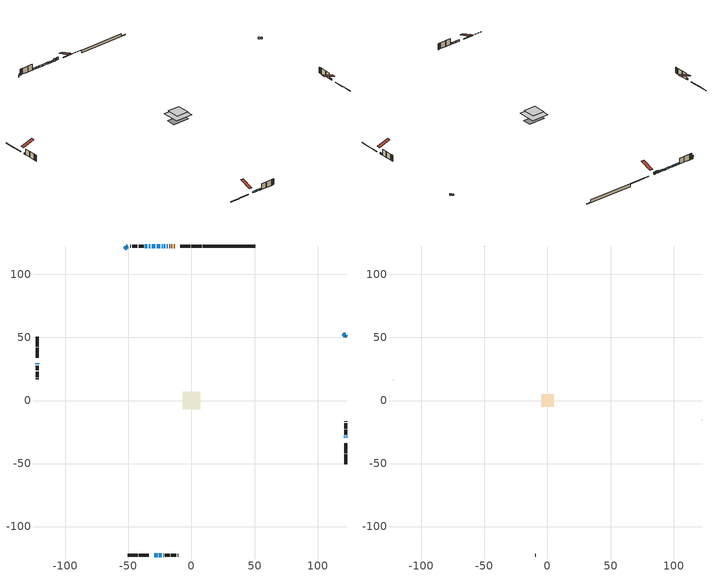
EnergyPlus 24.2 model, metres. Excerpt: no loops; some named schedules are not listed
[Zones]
conditioned space
 floor adiabatic (AdiabaticFloorConstruction): -7.09,-7.09 -7.09,7.09 7.09,7.09 7.09,-7.09 z4
 floor foundation (Slab1 construction): -6.9,-3.57 -6.9,3.57 6.9,3.57 6.9,-3.57 z-0.67
 wall outside (RimJoist1 construction): 7.97,122.58 -0.11,122.58 / -50.77,-122.58 -42.7,-122.58 / -122.58,50.77 -122.58,42.7 / 122.58,-50.77 122.58,-42.7 z1.56:1.86
 wall outside (RimJoist2 construction): -1.03,122.58 -8.89,122.58 / -41.77,-122.58 -33.92,-122.58 / -122.58,41.77 -122.58,33.92 / 122.58,-41.77 122.58,-33.92 z1.56:1.86
 wall outside (AdiabaticWallConstruction 1): -13.34,122.58 -14.21,122.58 / -15.13,122.58 -16,122.58 / -16.93,122.58 -17.76,122.58 z1.56:3.59
 wall outside (AdiabaticWallConstruction): -29.47,-122.58 -26.8,-122.58 / 122.58,-29.47 122.58,-29.1 / -25.88,-122.58 -23.48,-122.58 / -22.55,-122.58 -22.07,-122.58 / -18.68,122.58 -19.76,122.58 / -20.68,122.58 -21.86,122.58 / -50.77,122.58 -51.28,122.07 / 122.58,50.77 122.07,51.28 / -22.78,122.58 -23.77,122.58 / 122.58,-28.18 122.58,-27.92 / -24.7,122.58 -27.75,122.58 / -28.68,122.58 -31.73,122.58 / -32.66,122.58 -34,122.58 / 121.41,51.94 120.43,52.93 / -51.94,121.41 -52.93,120.43 / -34.92,122.58 -37.15,122.58 / -122.58,29.47 -122.58,28.62 z1.56:2.78
 wall outside (Wall1 construction): -38.08,122.58 -41.91,122.58 / -21.14,-122.58 -17.3,-122.58 / -122.58,27.7 -122.58,23.86 / 122.58,-26.99 122.58,-23.16 z1.56:6.44
 wall outside (Wall2 construction): -42.84,122.58 -47.2,122.58 / -16.38,-122.58 -12.02,-122.58 / -122.58,22.93 -122.58,18.57 / 122.58,-22.23 122.58,-17.87 z1.56:6.44
 wall outside (Wall3 construction): -48.13,122.58 -48.75,122.58 / -11.09,-122.58 -10.47,-122.58 / -122.58,17.64 -122.58,17.02 / 122.58,-16.94 122.58,-16.32 z1.56:6.44
 wall foundation (FoundationWall1 construction): 8.89,122.58,-0.67 8.89,122.58,1.56 46.59,122.58,1.56 46.59,122.58,-0.19 50.77,122.58,-0.19 50.77,122.58,-0.67
 window (WindowConstruction): -29.47,-122.58 -26.8,-122.58 z1.56:2.78
 window (WindowConstruction 6): 122.58,-29.47 122.58,-29.1 z1.56:2.78
 window (WindowConstruction 7): -25.87,-122.58 -23.48,-122.58 z1.56:2.78
 window (WindowConstruction 8): -22.55,-122.58 -22.07,-122.58 z1.56:2.78
 window (WindowConstruction 9): -18.69,122.58 -19.75,122.58 z1.56:2.78
 window (WindowConstruction 10): -20.68,122.58 -21.85,122.58 z1.56:2.78
 window (WindowConstruction 11): -50.77,122.58 -51.28,122.07 z1.56:2.78
 window (WindowConstruction 12): 122.58,50.77 122.07,51.28 z1.56:2.78
 window (WindowConstruction 13): -22.78,122.58 -23.77,122.58 z1.56:2.78
 window (WindowConstruction 14): 122.58,-28.18 122.58,-27.92 z1.56:2.78
 window (WindowConstruction 1): -24.7,122.58 -27.75,122.58 z1.56:2.78
 window (WindowConstruction 15): -28.68,122.58 -31.73,122.58 z1.56:2.78
 window (WindowConstruction 16): -32.66,122.58 -33.99,122.58 z1.56:2.78
 window (WindowConstruction 2): 121.41,51.94 120.43,52.93 z1.56:2.78
 window (WindowConstruction 3): -51.94,121.41 -52.93,120.43 z1.56:2.78
 window (WindowConstruction 4): -34.92,122.58 -37.15,122.58 z1.56:2.78
 window (WindowConstruction 5): -122.58,29.47 -122.58,28.63 z1.56:2.78
 door (Door): -13.34,122.58 -14.21,122.58 z1.56:3.59
 door (Door 1): -15.13,122.58 -16,122.58 z1.56:3.59
 door (Door 2): -16.93,122.58 -17.76,122.58 z1.56:3.59
 ceiling adiabatic (AdiabaticFloorConstruction): 7.09,-7.09 7.09,7.09 -7.09,7.09 -7.09,-7.09 z4
attic - vented
 floor to conditioned space (Floor1 construction Reversed): -5.05,-5.05 -5.05,5.05 5.05,5.05 5.05,-5.05 z6.44
 wall outside (Wall4 construction): -49.68,122.58 -49.85,122.58 / -9.54,-122.58 -9.37,-122.58 / -122.58,16.09 -122.58,15.93 / 122.58,-15.39 122.58,-15.23 z1.56:6.44
 roof outside (Roof1 construction): -12.41,122.58,6.44 -12.41,112.74,9.72 -9.82,112.74,9.72 -9.82,122.58,6.44; -30.4,-122.58,6.44 -30.4,-112.74,9.72 -32.99,-112.74,9.72 -32.99,-122.58,6.44; -122.58,30.4,6.44 -112.74,30.4,9.72 -112.74,32.99,9.72 -122.58,32.99,6.44; 122.58,-30.4,6.44 112.74,-30.4,9.72 112.74,-32.99,9.72 122.58,-32.99,6.44
[Building]
Building 1: Terrain=Suburbs
[Site:Location]
Erieau AUT_ON: Latitude {deg}=42.25; Longitude {deg}=-81.9; Time Zone {hr}=-5; Elevation {m}=178; Keep Site Location Information=Yes
[Site:GroundTemperature:Shallow]
5.2292, 3.30147, 3.1471, 4.0619, 7.73432, 11.3896, 14.5586, 16.5661, 16.7366, 15.1039, 12.0157, 8.47254
[Site:WaterMainsTemperature]
Calculation Method=Schedule; Temperature Schedule=mains temperature schedule
[Material] Roughness=Rough; Thermal Absorptance=0.9
Name | Thickness {m} | Conductivity {W/m-K} | Density {kg/m3} | Specific Heat {J/kg-K} | Solar Absorptance | Visible Absorptance
asphalt or fiberglass shingles | 0.00635 | 0.162714 | 1121.4 | 1465.45 | 0.4 | 0.4
ceiling loosefill ins | 0.0846667 | 0.0480833 | 16.02 | 1046.75 | 0.7 | 0.7
ceiling stud and cavity | 0.1397 | 0.0992955 | 65.682 | 1177.47 | 0.7 | 0.7
concrete 4.0 in. | 0.1016 | 1.803125 | 2242.8 | 837.4 | 0.7 | 0.7
concrete 8.0 in. | 0.2032 | 1.803125 | 2242.8 | 837.4 | 0.7 | 0.7
door material | 0.04445 | 0.053851 | 512.64 | 1214.23 | 0.7 | 0.7
exterior vertical ins | 0.0457286 | 0.029427 | 32.04 | 1214.23 | 0.7 | 0.7
floor covering | 0.0127 | 0.0433444 | 54.468 | 1339.84 | 0.6 | 0.6
floor rigid ins; wall rigid ins | 0.512978 | 0.029427 | 32.04 | 1214.23 | 0.7 | 0.7
floor stud and cavity | 0.1397 | 1.75129 | 37.0049 | 1207.88 | 0.7 | 0.7
furniture material conditioned space 1 | 0.1524 | 0.115458 | 640.8 | 1214.23 | 0.6 | 0.6
gypsum board | 0.0127 | 0.160291 | 801 | 837.4 | 0.6 | 0.6
gypsum board 1 | 0.0127 | 0.160291 | 801 | 837.4 | 0.7 | 0.7
osb sheathing 0.5 in. | 0.0127 | 0.115458 | 512.64 | 1214.23 | 0.7 | 0.7
osb sheathing 0.75 in. | 0.01905 | 0.115458 | 512.64 | 1214.23 | 0.7 | 0.7
osb sheathing 2.0 in. | 0.0508 | 0.115458 | 512.64 | 1214.23 | 0.7 | 0.7
rim joist rigid ins | 0.051816 | 0.029427 | 32.04 | 1214.23 | 0.7 | 0.7
rim joist stud and cavity | 0.0508 | 0.0451784 | 125.044 | 1163.47 | 0.6 | 0.6
rim joist stud and cavity 1 | 0.0508 | 0.0402607 | 125.044 | 1163.47 | 0.6 | 0.6
wall stud and cavity | 0.1397 | 0.081123 | 139.0536 | 1170.24 | 0.7 | 0.7
wall stud and cavity 1 | 0.1397 | 0.102903 | 139.0536 | 1170.24 | 0.7 | 0.7
wall stud and cavity 2 | 0.0889 | 6.9971 | 50.32683 | 1063.81 | 0.6 | 0.6
wall stud and cavity 3 | 0.0889 | 0.380278 | 52.3479 | 1209.89 | 0.7 | 0.7
wall stud and cavity 4 | 0.0889 | 0.391764 | 83.0341 | 1211.67 | 0.7 | 0.7
wood siding | 0.0254 | 0.102417 | 544.68 | 1172.36 | 0.4 | 0.4
wood siding 1 | 0.00254 | 0.102417 | 544.68 | 1172.36 | 0.4 | 0.4
wood siding 2; wood siding 3; wood siding 4 | 0.0254 | 0.102417 | 544.68 | 1172.36 | 0.7 | 0.7
[WindowMaterial:SimpleGlazingSystem]
Name | U-Factor {W/m2-K} | Solar Heat Gain Coefficient
WindowMaterial | 2.88953 | 0.69
WindowMaterial 1 | 4.21762 | 0.68
WindowMaterial 10 | 2.99003 | 0.53
WindowMaterial 11 | 2.94007 | 0.65
WindowMaterial 12 | 3.063281 | 0.38
WindowMaterial 13 | 4.22273 | 0.68
WindowMaterial 14 | 2.97073 | 0.58
WindowMaterial 2 | 2.99117 | 0.53
WindowMaterial 3 | 2.929848 | 0.66
WindowMaterial 4 | 3.00764 | 0.53
WindowMaterial 5 | 3.0559 | 0.43
WindowMaterial 6 | 2.97698 | 0.57
WindowMaterial 7 | 2.97584 | 0.61
WindowMaterial 8 | 2.99117 | 0.55
WindowMaterial 9 | 2.98833 | 0.56
[Construction]
AdiabaticFloorConstruction: floor stud and cavity, floor rigid ins, osb sheathing 0.75 in., floor covering
AdiabaticWallConstruction: wood siding 3, wall rigid ins, wall stud and cavity 3, gypsum board
AdiabaticWallConstruction 1: wood siding 4, wall rigid ins, wall stud and cavity 3, gypsum board
Door; Door 1; Door 2: door material
Floor1 construction Reversed: gypsum board, ceiling stud and cavity, ceiling loosefill ins
FoundationWall1 construction: concrete 8.0 in., gypsum board 1
furniture construction conditioned space 1: furniture material conditioned space 1
PartitionWallConstruction: gypsum board, wall stud and cavity 4, gypsum board
RimJoist1 construction: wood siding 2, osb sheathing 2.0 in., rim joist stud and cavity
RimJoist2 construction: wood siding 2, rim joist rigid ins, osb sheathing 2.0 in., rim joist stud and cavity 1
Roof1 construction: asphalt or fiberglass shingles
Slab1 construction: concrete 4.0 in.
Wall1 construction; Wall2 construction: wood siding, osb sheathing 0.5 in., wall stud and cavity, gypsum board
Wall3 construction: wood siding, osb sheathing 0.5 in., wall stud and cavity 1, gypsum board
Wall4 construction: wood siding 1, wall stud and cavity 2
WindowConstruction: WindowMaterial
WindowConstruction 1: WindowMaterial 1
WindowConstruction 10: WindowMaterial 9
WindowConstruction 11; WindowConstruction 12: WindowMaterial 10
WindowConstruction 13: WindowMaterial 11
WindowConstruction 14: WindowMaterial 12
WindowConstruction 15: WindowMaterial 13
WindowConstruction 16: WindowMaterial 14
WindowConstruction 2; WindowConstruction 3: WindowMaterial 2
WindowConstruction 4: WindowMaterial 3
WindowConstruction 5: WindowMaterial 4
WindowConstruction 6: WindowMaterial 5
WindowConstruction 7: WindowMaterial 6
WindowConstruction 8: WindowMaterial 7
WindowConstruction 9: WindowMaterial 8
[Zone] Multiplier=1; Part of Total Floor Area=Yes
Name | Volume {m3}
attic - vented | 54.3895
conditioned space | 748.4
[Space]
Name | Zone | Volume {m3}
attic - vented 1 | attic - vented | 54.3895
conditioned space 1 | conditioned space | 748.4
[ZoneInfiltration:EffectiveLeakageArea]
infil attic - vented 1: Zone or Space=attic - vented 1; Schedule=Always On Discrete; Effective Air Leakage Area {cm2}=4901.76; Stack Coefficient=0.000567273; Wind Coefficient=1.60922e-05
[ZoneMixing]
whole house fan mix: Zone or Space=attic - vented; Schedule=Always On Continuous; Design Flow Rate Calculation Method=Flow/Zone; Design Flow Rate {m3/s}=0; Source Zone or Space=conditioned space
[SurfaceProperty:ExposedFoundationPerimeter]
Slab1: Exposed Perimeter Calculation Method=TotalExposedPerimeter; Total Exposed Perimeter {m}=41.88
[InternalMass] Zone or ZoneList=conditioned space; Space or SpaceList=conditioned space 1
Name | Construction | Surface Area {m2}
furniture mass conditioned space 1 | furniture construction conditioned space 1 | 119.764
partition wall mass | PartitionWallConstruction | 299.41
[Lights]
interior lighting: Zone or ZoneList or Space or SpaceList=conditioned space 1; Schedule=interior lighting schedule; Design Level Calculation Method=LightingLevel; Lighting Level {W}=343.2; Return Air Fraction=0; Fraction Radiant=0.6; Fraction Visible=0.2; Fraction Replaceable=1
[People]
occupants: Zone or ZoneList or Space or SpaceList=conditioned space 1; Number of People Schedule=occupants schedule; Number of People Calculation Method=People; Number of People=3; Fraction Radiant=0.314171; Sensible Heat Fraction=0.56303; Activity Level Schedule=occupants activity schedule; Carbon Dioxide Generation Rate {m3/s-W}=0; Enable ASHRAE 55 Comfort Warnings=No; Mean Radiant Temperature Calculation Type=EnclosureAveraged
[ElectricEquipment] Zone or ZoneList or Space or SpaceList=conditioned space 1; Design Level Calculation Method=EquipmentLevel
Name | Schedule | Design Level {W} | Fraction Latent | Fraction Radiant | Fraction Lost
clothes dryer | clothes dryer schedule | 140.772 | 0.015 | 0.081 | 0.85
clothes washer | clothes washer schedule | 32.1985 | 0.03 | 0.162 | 0.7
cooking range | cooking range schedule | 215.147 | 0.08 | 0.432 | 0.2
dishwasher | dishwasher schedule | 66.8632 | 0.3 | 0.18 | 0.4
fridge | fridge schedule | 72.9452 | 0 | 0.6 | 0
mech vent house fan | mech vent house fan schedule | 0 | 0 | 0 | 1
mech vent house fan cfis | mech vent house fan cfis schedule | 0 | 0 | 0 | 0
misc plug loads | misc plug loads schedule | 494.7 | 0.045 | 0.513 | 0.1
whole house fan | Always On Discrete | 0 | 0 | 0 | 1
[OtherEquipment] Zone or ZoneList or Space or SpaceList=conditioned space 1; Design Level Calculation Method=EquipmentLevel
Name | Fuel Type | Schedule | Design Level {W} | Fraction Latent | Fraction Radiant | Fraction Lost
clothes dryer 1 | Electricity | clothes dryer schedule | 0 | 0.015 | 0.081 | 0.85
cooking range 1 | Electricity | cooking range schedule | 0 | 0.08 | 0.432 | 0.2
general water use latent | None | general water use schedule | 62.594 | 1 | 0 | 0
general water use sensible | None | general water use schedule | -61.6891 | 0 | 0.6 | 0
mech vent house fan latent load | None | Always On Discrete | 0 | 1 | 0 | 0
mech vent house fan sensible load | None | Always On Discrete | 0 | 0 | 0 | 0
water heater energy adjustment1 | NaturalGas | Always On Discrete | 0.01 | 0 | 0 | 1
[ZoneInfiltration:DesignFlowRate] Zone or ZoneList or Space or SpaceList=conditioned space 1; Schedule=Always On Discrete; Design Flow Rate Calculation Method=Flow/Zone; Design Flow Rate {m3/s}=0
infil flow; natural vent flow; whole house fan flow
[Foundation:Kiva]
Foundation Kiva 1: Initial Indoor Air Temperature {C}=18; Wall Height Above Grade {m}=1.56; Wall Depth Below Slab {m}=0.2032; Custom Block Material Name 1=exterior vertical ins; Custom Block Depth 1 {m}=2.23001; Custom Block X Position 1 {m}=0.2159; Custom Block Z Position 1 {m}=0
[Foundation:Kiva:Settings]
Soil Conductivity {W/m-K}=0.849921; Soil Density {kg/m3}=1842.3; Soil Specific Heat {J/kg-K}=418.7; Ground Solar Absorptivity=0.9; Ground Thermal Absorptivity=0.9; Ground Surface Roughness {m}=0.03; Far-Field Width {m}=40; Deep-Ground Boundary Condition=ZeroFlux; Deep-Ground Depth {m}=40; Minimum Cell Dimension {m}=0.2; Maximum Cell Growth Coefficient=3; Simulation Timestep=Timestep
[Exterior:Lights]
exterior lighting: Schedule=exterior lighting schedule; Design Level {W}=75.6
[Schedule:Constant]
Name | Hourly Value
Always On Continuous; mech vent house fan schedule; mech vent house fan cfis schedule; Always On Discrete | 1
occupants activity schedule | 117.228
fridge schedule | 0
[Schedule:Week:Daily]
interior lighting schedule Week Rule - Jan1-Jan27: interior lighting schedule day, interior lighting schedule day, interior lighting schedule day, interior lighting schedule day, interior lighting schedule day, interior lighting schedule day, interior lighting schedule day, interior lighting schedule default day, interior lighting schedule default day, interior lighting schedule default day, interior lighting schedule default day, interior lighting schedule default day
interior lighting schedule Week Rule - Jan28-Feb3: interior lighting schedule day, interior lighting schedule day, interior lighting schedule day, interior lighting schedule day, interior lighting schedule day 1, interior lighting schedule day 1, interior lighting schedule day 1, interior lighting schedule default day, interior lighting schedule default day, interior lighting schedule default day, interior lighting schedule default day, interior lighting schedule default day
interior lighting schedule Week Rule - Feb4-Feb24: interior lighting schedule day 1, interior lighting schedule day 1, interior lighting schedule day 1, interior lighting schedule day 1, interior lighting schedule day 1, interior lighting schedule day 1, interior lighting schedule day 1, interior lighting schedule default day, interior lighting schedule default day, interior lighting schedule default day, interior lighting schedule default day, interior lighting schedule default day
interior lighting schedule Week Rule - Feb25-Mar3: interior lighting schedule day 1, interior lighting schedule day 1, interior lighting schedule day 1, interior lighting schedule day 1, interior lighting schedule day 2, interior lighting schedule day 2, interior lighting schedule day 2, interior lighting schedule default day, interior lighting schedule default day, interior lighting schedule default day, interior lighting schedule default day, interior lighting schedule default day
interior lighting schedule Week Rule - Mar4-Mar31: interior lighting schedule day 2, interior lighting schedule day 2, interior lighting schedule day 2, interior lighting schedule day 2, interior lighting schedule day 2, interior lighting schedule day 2, interior lighting schedule day 2, interior lighting schedule default day, interior lighting schedule default day, interior lighting schedule default day, interior lighting schedule default day, interior lighting schedule default day
interior lighting schedule Week Rule - Apr1-Apr28: interior lighting schedule day 3, interior lighting schedule day 3, interior lighting schedule day 3, interior lighting schedule day 3, interior lighting schedule day 3, interior lighting schedule day 3, interior lighting schedule day 3, interior lighting schedule default day, interior lighting schedule default day, interior lighting schedule default day, interior lighting schedule default day, interior lighting schedule default day
interior lighting schedule Week Rule - Apr29-May5: interior lighting schedule day 3, interior lighting schedule day 3, interior lighting schedule day 4, interior lighting schedule day 4, interior lighting schedule day 4, interior lighting schedule day 4, interior lighting schedule day 4, interior lighting schedule default day, interior lighting schedule default day, interior lighting schedule default day, interior lighting schedule default day, interior lighting schedule default day
interior lighting schedule Week Rule - May6-May26: interior lighting schedule day 4, interior lighting schedule day 4, interior lighting schedule day 4, interior lighting schedule day 4, interior lighting schedule day 4, interior lighting schedule day 4, interior lighting schedule day 4, interior lighting schedule default day, interior lighting schedule default day, interior lighting schedule default day, interior lighting schedule default day, interior lighting schedule default day
interior lighting schedule Week Rule - May27-Jun2: interior lighting schedule day 4, interior lighting schedule day 4, interior lighting schedule day 4, interior lighting schedule day 4, interior lighting schedule day 4, interior lighting schedule day 5, interior lighting schedule day 5, interior lighting schedule default day, interior lighting schedule default day, interior lighting schedule default day, interior lighting schedule default day, interior lighting schedule default day
interior lighting schedule Week Rule - Jun3-Jun30: interior lighting schedule day 5, interior lighting schedule day 5, interior lighting schedule day 5, interior lighting schedule day 5, interior lighting schedule day 5, interior lighting schedule day 5, interior lighting schedule day 5, interior lighting schedule default day, interior lighting schedule default day, interior lighting schedule default day, interior lighting schedule default day, interior lighting schedule default day
interior lighting schedule Week Rule - Jul1-Jul28: interior lighting schedule day 6, interior lighting schedule day 6, interior lighting schedule day 6, interior lighting schedule day 6, interior lighting schedule day 6, interior lighting schedule day 6, interior lighting schedule day 6, interior lighting schedule default day, interior lighting schedule default day, interior lighting schedule default day, interior lighting schedule default day, interior lighting schedule default day
interior lighting schedule Week Rule - Jul29-Aug4: interior lighting schedule day 6, interior lighting schedule day 6, interior lighting schedule day 6, interior lighting schedule day 7, interior lighting schedule day 7, interior lighting schedule day 7, interior lighting schedule day 7, interior lighting schedule default day, interior lighting schedule default day, interior lighting schedule default day, interior lighting schedule default day, interior lighting schedule default day
interior lighting schedule Week Rule - Aug5-Aug25: interior lighting schedule day 7, interior lighting schedule day 7, interior lighting schedule day 7, interior lighting schedule day 7, interior lighting schedule day 7, interior lighting schedule day 7, interior lighting schedule day 7, interior lighting schedule default day, interior lighting schedule default day, interior lighting schedule default day, interior lighting schedule default day, interior lighting schedule default day
interior lighting schedule Week Rule - Aug26-Sep1: interior lighting schedule day 7, interior lighting schedule day 7, interior lighting schedule day 7, interior lighting schedule day 7, interior lighting schedule day 7, interior lighting schedule day 7, interior lighting schedule day 8, interior lighting schedule default day, interior lighting schedule default day, interior lighting schedule default day, interior lighting schedule default day, interior lighting schedule default day
interior lighting schedule Week Rule - Sep2-Sep29: interior lighting schedule day 8, interior lighting schedule day 8, interior lighting schedule day 8, interior lighting schedule day 8, interior lighting schedule day 8, interior lighting schedule day 8, interior lighting schedule day 8, interior lighting schedule default day, interior lighting schedule default day, interior lighting schedule default day, interior lighting schedule default day, interior lighting schedule default day
interior lighting schedule Week Rule - Sep30-Oct6: interior lighting schedule day 8, interior lighting schedule day 9, interior lighting schedule day 9, interior lighting schedule day 9, interior lighting schedule day 9, interior lighting schedule day 9, interior lighting schedule day 9, interior lighting schedule default day, interior lighting schedule default day, interior lighting schedule default day, interior lighting schedule default day, interior lighting schedule default day
interior lighting schedule Week Rule - Oct7-Oct27: interior lighting schedule day 9, interior lighting schedule day 9, interior lighting schedule day 9, interior lighting schedule day 9, interior lighting schedule day 9, interior lighting schedule day 9, interior lighting schedule day 9, interior lighting schedule default day, interior lighting schedule default day, interior lighting schedule default day, interior lighting schedule default day, interior lighting schedule default day
interior lighting schedule Week Rule - Oct28-Nov3: interior lighting schedule day 9, interior lighting schedule day 9, interior lighting schedule day 9, interior lighting schedule day 9, interior lighting schedule day 10, interior lighting schedule day 10, interior lighting schedule day 10, interior lighting schedule default day, interior lighting schedule default day, interior lighting schedule default day, interior lighting schedule default day, interior lighting schedule default day
interior lighting schedule Week Rule - Nov4-Nov24: interior lighting schedule day 10, interior lighting schedule day 10, interior lighting schedule day 10, interior lighting schedule day 10, interior lighting schedule day 10, interior lighting schedule day 10, interior lighting schedule day 10, interior lighting schedule default day, interior lighting schedule default day, interior lighting schedule default day, interior lighting schedule default day, interior lighting schedule default day
interior lighting schedule Week Rule - Nov25-Dec1: interior lighting schedule day 10, interior lighting schedule day 10, interior lighting schedule day 10, interior lighting schedule day 10, interior lighting schedule day 10, interior lighting schedule day 10, interior lighting schedule day 11, interior lighting schedule default day, interior lighting schedule default day, interior lighting schedule default day, interior lighting schedule default day, interior lighting schedule default day
interior lighting schedule Week Rule - Dec2-Dec31: interior lighting schedule day 11, interior lighting schedule day 11, interior lighting schedule day 11, interior lighting schedule day 11, interior lighting schedule day 11, interior lighting schedule day 11, interior lighting schedule day 11, interior lighting schedule default day, interior lighting schedule default day, interior lighting schedule default day, interior lighting schedule default day, interior lighting schedule default day
occupants schedule Week Rule - Jan1-Dec31: occupants schedule day, occupants schedule day, occupants schedule day, occupants schedule day, occupants schedule day, occupants schedule day, occupants schedule day, occupants schedule default day, occupants schedule default day, occupants schedule default day, occupants schedule default day, occupants schedule default day
clothes dryer schedule Week Rule - Jan1-Dec31: clothes dryer schedule day, clothes dryer schedule day, clothes dryer schedule day, clothes dryer schedule day, clothes dryer schedule day, clothes dryer schedule day, clothes dryer schedule day, clothes dryer schedule default day, clothes dryer schedule default day, clothes dryer schedule default day, clothes dryer schedule default day, clothes dryer schedule default day
clothes washer schedule Week Rule - Jan1-Dec31: clothes washer schedule day, clothes washer schedule day, clothes washer schedule day, clothes washer schedule day, clothes washer schedule day, clothes washer schedule day, clothes washer schedule day, clothes washer schedule default day, clothes washer schedule default day, clothes washer schedule default day, clothes washer schedule default day, clothes washer schedule default day
cooking range schedule Week Rule - Jan1-Dec31: cooking range schedule day, cooking range schedule day, cooking range schedule day, cooking range schedule day, cooking range schedule day, cooking range schedule day, cooking range schedule day, cooking range schedule default day, cooking range schedule default day, cooking range schedule default day, cooking range schedule default day, cooking range schedule default day
dishwasher schedule Week Rule - Jan1-Dec31: dishwasher schedule day, dishwasher schedule day, dishwasher schedule day, dishwasher schedule day, dishwasher schedule day, dishwasher schedule day, dishwasher schedule day, dishwasher schedule default day, dishwasher schedule default day, dishwasher schedule default day, dishwasher schedule default day, dishwasher schedule default day
misc plug loads schedule Week Rule - Jan1-Dec31: misc plug loads schedule day, misc plug loads schedule day, misc plug loads schedule day, misc plug loads schedule day, misc plug loads schedule day, misc plug loads schedule day, misc plug loads schedule day, misc plug loads schedule default day, misc plug loads schedule default day, misc plug loads schedule default day, misc plug loads schedule default day, misc plug loads schedule default day
general water use schedule Week Rule - Jan1-Dec31: general water use schedule day, general water use schedule day, general water use schedule day, general water use schedule day, general water use schedule day, general water use schedule day, general water use schedule day, general water use schedule default day, general water use schedule default day, general water use schedule default day, general water use schedule default day, general water use schedule default day
exterior lighting schedule Week Rule - Jan1-Jan27: exterior lighting schedule day, exterior lighting schedule day, exterior lighting schedule day, exterior lighting schedule day, exterior lighting schedule day, exterior lighting schedule day, exterior lighting schedule day, exterior lighting schedule default day, exterior lighting schedule default day, exterior lighting schedule default day, exterior lighting schedule default day, exterior lighting schedule default day
exterior lighting schedule Week Rule - Jan28-Feb3: exterior lighting schedule day, exterior lighting schedule day, exterior lighting schedule day, exterior lighting schedule day, exterior lighting schedule day 1, exterior lighting schedule day 1, exterior lighting schedule day 1, exterior lighting schedule default day, exterior lighting schedule default day, exterior lighting schedule default day, exterior lighting schedule default day, exterior lighting schedule default day
exterior lighting schedule Week Rule - Feb4-Feb24: exterior lighting schedule day 1, exterior lighting schedule day 1, exterior lighting schedule day 1, exterior lighting schedule day 1, exterior lighting schedule day 1, exterior lighting schedule day 1, exterior lighting schedule day 1, exterior lighting schedule default day, exterior lighting schedule default day, exterior lighting schedule default day, exterior lighting schedule default day, exterior lighting schedule default day
exterior lighting schedule Week Rule - Feb25-Mar3: exterior lighting schedule day 1, exterior lighting schedule day 1, exterior lighting schedule day 1, exterior lighting schedule day 1, exterior lighting schedule day 2, exterior lighting schedule day 2, exterior lighting schedule day 2, exterior lighting schedule default day, exterior lighting schedule default day, exterior lighting schedule default day, exterior lighting schedule default day, exterior lighting schedule default day
exterior lighting schedule Week Rule - Mar4-Mar31: exterior lighting schedule day 2, exterior lighting schedule day 2, exterior lighting schedule day 2, exterior lighting schedule day 2, exterior lighting schedule day 2, exterior lighting schedule day 2, exterior lighting schedule day 2, exterior lighting schedule default day, exterior lighting schedule default day, exterior lighting schedule default day, exterior lighting schedule default day, exterior lighting schedule default day
exterior lighting schedule Week Rule - Apr1-Apr28: exterior lighting schedule day 3, exterior lighting schedule day 3, exterior lighting schedule day 3, exterior lighting schedule day 3, exterior lighting schedule day 3, exterior lighting schedule day 3, exterior lighting schedule day 3, exterior lighting schedule default day, exterior lighting schedule default day, exterior lighting schedule default day, exterior lighting schedule default day, exterior lighting schedule default day
exterior lighting schedule Week Rule - Apr29-May5: exterior lighting schedule day 3, exterior lighting schedule day 3, exterior lighting schedule day 4, exterior lighting schedule day 4, exterior lighting schedule day 4, exterior lighting schedule day 4, exterior lighting schedule day 4, exterior lighting schedule default day, exterior lighting schedule default day, exterior lighting schedule default day, exterior lighting schedule default day, exterior lighting schedule default day
exterior lighting schedule Week Rule - May6-May26: exterior lighting schedule day 4, exterior lighting schedule day 4, exterior lighting schedule day 4, exterior lighting schedule day 4, exterior lighting schedule day 4, exterior lighting schedule day 4, exterior lighting schedule day 4, exterior lighting schedule default day, exterior lighting schedule default day, exterior lighting schedule default day, exterior lighting schedule default day, exterior lighting schedule default day
exterior lighting schedule Week Rule - May27-Jun2: exterior lighting schedule day 4, exterior lighting schedule day 4, exterior lighting schedule day 4, exterior lighting schedule day 4, exterior lighting schedule day 4, exterior lighting schedule day 5, exterior lighting schedule day 5, exterior lighting schedule default day, exterior lighting schedule default day, exterior lighting schedule default day, exterior lighting schedule default day, exterior lighting schedule default day
exterior lighting schedule Week Rule - Jun3-Jun30: exterior lighting schedule day 5, exterior lighting schedule day 5, exterior lighting schedule day 5, exterior lighting schedule day 5, exterior lighting schedule day 5, exterior lighting schedule day 5, exterior lighting schedule day 5, exterior lighting schedule default day, exterior lighting schedule default day, exterior lighting schedule default day, exterior lighting schedule default day, exterior lighting schedule default day
exterior lighting schedule Week Rule - Jul1-Jul28: exterior lighting schedule day 6, exterior lighting schedule day 6, exterior lighting schedule day 6, exterior lighting schedule day 6, exterior lighting schedule day 6, exterior lighting schedule day 6, exterior lighting schedule day 6, exterior lighting schedule default day, exterior lighting schedule default day, exterior lighting schedule default day, exterior lighting schedule default day, exterior lighting schedule default day
exterior lighting schedule Week Rule - Jul29-Aug4: exterior lighting schedule day 6, exterior lighting schedule day 6, exterior lighting schedule day 6, exterior lighting schedule day 7, exterior lighting schedule day 7, exterior lighting schedule day 7, exterior lighting schedule day 7, exterior lighting schedule default day, exterior lighting schedule default day, exterior lighting schedule default day, exterior lighting schedule default day, exterior lighting schedule default day
exterior lighting schedule Week Rule - Aug5-Aug25: exterior lighting schedule day 7, exterior lighting schedule day 7, exterior lighting schedule day 7, exterior lighting schedule day 7, exterior lighting schedule day 7, exterior lighting schedule day 7, exterior lighting schedule day 7, exterior lighting schedule default day, exterior lighting schedule default day, exterior lighting schedule default day, exterior lighting schedule default day, exterior lighting schedule default day
exterior lighting schedule Week Rule - Aug26-Sep1: exterior lighting schedule day 7, exterior lighting schedule day 7, exterior lighting schedule day 7, exterior lighting schedule day 7, exterior lighting schedule day 7, exterior lighting schedule day 7, exterior lighting schedule day 8, exterior lighting schedule default day, exterior lighting schedule default day, exterior lighting schedule default day, exterior lighting schedule default day, exterior lighting schedule default day
exterior lighting schedule Week Rule - Sep2-Sep29: exterior lighting schedule day 8, exterior lighting schedule day 8, exterior lighting schedule day 8, exterior lighting schedule day 8, exterior lighting schedule day 8, exterior lighting schedule day 8, exterior lighting schedule day 8, exterior lighting schedule default day, exterior lighting schedule default day, exterior lighting schedule default day, exterior lighting schedule default day, exterior lighting schedule default day
exterior lighting schedule Week Rule - Sep30-Oct6: exterior lighting schedule day 8, exterior lighting schedule day 9, exterior lighting schedule day 9, exterior lighting schedule day 9, exterior lighting schedule day 9, exterior lighting schedule day 9, exterior lighting schedule day 9, exterior lighting schedule default day, exterior lighting schedule default day, exterior lighting schedule default day, exterior lighting schedule default day, exterior lighting schedule default day
exterior lighting schedule Week Rule - Oct7-Oct27: exterior lighting schedule day 9, exterior lighting schedule day 9, exterior lighting schedule day 9, exterior lighting schedule day 9, exterior lighting schedule day 9, exterior lighting schedule day 9, exterior lighting schedule day 9, exterior lighting schedule default day, exterior lighting schedule default day, exterior lighting schedule default day, exterior lighting schedule default day, exterior lighting schedule default day
exterior lighting schedule Week Rule - Oct28-Nov3: exterior lighting schedule day 9, exterior lighting schedule day 9, exterior lighting schedule day 9, exterior lighting schedule day 9, exterior lighting schedule day 10, exterior lighting schedule day 10, exterior lighting schedule day 10, exterior lighting schedule default day, exterior lighting schedule default day, exterior lighting schedule default day, exterior lighting schedule default day, exterior lighting schedule default day
exterior lighting schedule Week Rule - Nov4-Nov24: exterior lighting schedule day 10, exterior lighting schedule day 10, exterior lighting schedule day 10, exterior lighting schedule day 10, exterior lighting schedule day 10, exterior lighting schedule day 10, exterior lighting schedule day 10, exterior lighting schedule default day, exterior lighting schedule default day, exterior lighting schedule default day, exterior lighting schedule default day, exterior lighting schedule default day
[Schedule:Year]
interior lighting schedule: interior lighting schedule Week Rule - Jan1-Jan27, 1, 1, 1, 27, interior lighting schedule Week Rule - Jan28-Feb3, 1, 28, 2, 3, interior lighting schedule Week Rule - Feb4-Feb24, 2, 4, 2, 24, interior lighting schedule Week Rule - Feb25-Mar3, 2, 25, 3, 3, interior lighting schedule Week Rule - Mar4-Mar31, 3, 4, 3, 31, interior lighting schedule Week Rule - Apr1-Apr28, 4, 1, 4, 28, interior lighting schedule Week Rule - Apr29-May5, 4, 29, 5, 5, interior lighting schedule Week Rule - May6-May26, 5, 6, 5, 26, interior lighting schedule Week Rule - May27-Jun2, 5, 27, 6, 2, interior lighting schedule Week Rule - Jun3-Jun30, 6, 3, 6, 30, interior lighting schedule Week Rule - Jul1-Jul28, 7, 1, 7, 28, interior lighting schedule Week Rule - Jul29-Aug4, 7, 29, 8, 4, interior lighting schedule Week Rule - Aug5-Aug25, 8, 5, 8, 25, interior lighting schedule Week Rule - Aug26-Sep1, 8, 26, 9, 1, interior lighting schedule Week Rule - Sep2-Sep29, 9, 2, 9, 29, interior lighting schedule Week Rule - Sep30-Oct6, 9, 30, 10, 6, interior lighting schedule Week Rule - Oct7-Oct27, 10, 7, 10, 27, interior lighting schedule Week Rule - Oct28-Nov3, 10, 28, 11, 3, interior lighting schedule Week Rule - Nov4-Nov24, 11, 4, 11, 24, interior lighting schedule Week Rule - Nov25-Dec1, 11, 25, 12, 1, interior lighting schedule Week Rule - Dec2-Dec31, 12, 2, 12, 31
occupants schedule: occupants schedule Week Rule - Jan1-Dec31, 1, 1, 12, 31
clothes dryer schedule: clothes dryer schedule Week Rule - Jan1-Dec31, 1, 1, 12, 31
clothes washer schedule: clothes washer schedule Week Rule - Jan1-Dec31, 1, 1, 12, 31
cooking range schedule: cooking range schedule Week Rule - Jan1-Dec31, 1, 1, 12, 31
dishwasher schedule: dishwasher schedule Week Rule - Jan1-Dec31, 1, 1, 12, 31
misc plug loads schedule: misc plug loads schedule Week Rule - Jan1-Dec31, 1, 1, 12, 31
general water use schedule: general water use schedule Week Rule - Jan1-Dec31, 1, 1, 12, 31
exterior lighting schedule: exterior lighting schedule Week Rule - Jan1-Jan27, 1, 1, 1, 27, exterior lighting schedule Week Rule - Jan28-Feb3, 1, 28, 2, 3, exterior lighting schedule Week Rule - Feb4-Feb24, 2, 4, 2, 24, exterior lighting schedule Week Rule - Feb25-Mar3, 2, 25, 3, 3, exterior lighting schedule Week Rule - Mar4-Mar31, 3, 4, 3, 31, exterior lighting schedule Week Rule - Apr1-Apr28, 4, 1, 4, 28, exterior lighting schedule Week Rule - Apr29-May5, 4, 29, 5, 5, exterior lighting schedule Week Rule - May6-May26, 5, 6, 5, 26, exterior lighting schedule Week Rule - May27-Jun2, 5, 27, 6, 2, exterior lighting schedule Week Rule - Jun3-Jun30, 6, 3, 6, 30, exterior lighting schedule Week Rule - Jul1-Jul28, 7, 1, 7, 28, exterior lighting schedule Week Rule - Jul29-Aug4, 7, 29, 8, 4, exterior lighting schedule Week Rule - Aug5-Aug25, 8, 5, 8, 25, exterior lighting schedule Week Rule - Aug26-Sep1, 8, 26, 9, 1, exterior lighting schedule Week Rule - Sep2-Sep29, 9, 2, 9, 29, exterior lighting schedule Week Rule - Sep30-Oct6, 9, 30, 10, 6, exterior lighting schedule Week Rule - Oct7-Oct27, 10, 7, 10, 27, exterior lighting schedule Week Rule - Oct28-Nov3, 10, 28, 11, 3, exterior lighting schedule Week Rule - Nov4-Nov24, 11, 4, 11, 24, exterior lighting schedule Week Rule - Nov25-Dec1, 11, 25, 12, 1, exterior lighting schedule Week Rule - Dec2-Dec31, 12, 2, 12, 31
[Schedule:Compact]
mains temperature schedule: Through: 01/01, For: AllDays, Until: 24:00, 8.89333, Through: 01/02, For: AllDays, Until: 24:00, 8.82722, Through: 01/03, For: AllDays, Until: 24:00, 8.76167, Through: 01/04, For: AllDays, Until: 24:00, 8.69778, Through: 01/05, For: AllDays, Until: 24:00, 8.635, Through: 01/06, For: AllDays, Until: 24:00, 8.57333, Through: 01/07, For: AllDays, Until: 24:00, 8.51333, Through: 01/08, For: AllDays, Until: 24:00, 8.455, Through: 01/09, For: AllDays, Until: 24:00, 8.39778, Through: 01/10, For: AllDays, Until: 24:00, 8.34167, Through: 01/11, For: AllDays, Until: 24:00, 8.28722, Through: 01/12, For: AllDays, Until: 24:00, 8.23444, Through: 01/13, For: AllDays, Until: 24:00, 8.18278, Through: 01/14, For: AllDays, Until: 24:00, 8.13222, Through: 01/15, For: AllDays, Until: 24:00, 8.08389, Through: 01/16, For: AllDays, Until: 24:00, 8.03667, Through: 01/17, For: AllDays, Until: 24:00, 7.99111, Through: 01/18, For: AllDays, Until: 24:00, 7.94667, Through: 01/19, For: AllDays, Until: 24:00, 7.90389, Through: 01/20, For: AllDays, Until: 24:00, 7.86278, Through: 01/21, For: AllDays, Until: 24:00, 7.82333, Through: 01/22, For: AllDays, Until: 24:00, 7.78556, Through: 01/23, For: AllDays, Until: 24:00, 7.74889, Through: 01/24, For: AllDays, Until: 24:00, 7.71444, Through: 01/25, For: AllDays, Until: 24:00, 7.68111, Through: 01/26, For: AllDays, Until: 24:00, 7.64944, Through: 01/27, For: AllDays, Until: 24:00, 7.61944, Through: 01/28, For: AllDays, Until: 24:00, 7.59111, Through: 01/29, For: AllDays, Until: 24:00, 7.56444, Through: 01/30, For: AllDays, Until: 24:00, 7.53944, Through: 01/31, For: AllDays, Until: 24:00, 7.51611, Through: 02/01, For: AllDays, Until: 24:00, 7.49444, Through: 02/02, For: AllDays, Until: 24:00, 7.47389, Through: 02/03, For: AllDays, Until: 24:00, 7.45556, Through: 02/04, For: AllDays, Until: 24:00, 7.43889, Through: 02/05, For: AllDays, Until: 24:00, 7.42389, Through: 02/06, For: AllDays, Until: 24:00, 7.41056, Through: 02/07, For: AllDays, Until: 24:00, 7.39889, Through: 02/08, For: AllDays, Until: 24:00, 7.38833, Through: 02/09, For: AllDays, Until: 24:00, 7.38, Through: 02/10, For: AllDays, Until: 24:00, 7.37389, Through: 02/11, For: AllDays, Until: 24:00, 7.36889, Through: 02/12, For: AllDays, Until: 24:00, 7.36556, Through: 02/13, For: AllDays, Until: 24:00, 7.36389, Through: 02/14, For: AllDays, Until: 24:00, 7.36389, Through: 02/15, For: AllDays, Until: 24:00, 7.36611, Through: 02/16, For: AllDays, Until: 24:00, 7.36944, Through: 02/17, For: AllDays, Until: 24:00, 7.375, Through: 02/18, For: AllDays, Until: 24:00, 7.38167, Through: 02/19, For: AllDays, Until: 24:00, 7.39056, Through: 02/20, For: AllDays, Until: 24:00, 7.40056, Through: 02/21, For: AllDays, Until: 24:00, 7.41278, Through: 02/22, For: AllDays, Until: 24:00, 7.42667, Through: 02/23, For: AllDays, Until: 24:00, 7.44222, Through: 02/24, For: AllDays, Until: 24:00, 7.45889, Through: 02/25, For: AllDays, Until: 24:00, 7.47778, Through: 02/26, For: AllDays, Until: 24:00, 7.49833, Through: 02/27, For: AllDays, Until: 24:00, 7.52056, Through: 02/28, For: AllDays, Until: 24:00, 7.54444, Through: 03/01, For: AllDays, Until: 24:00, 7.56944, Through: 03/02, For: AllDays, Until: 24:00, 7.59667, Through: 03/03, For: AllDays, Until: 24:00, 7.62556, Through: 03/04, For: AllDays, Until: 24:00, 7.65556, Through: 03/05, For: AllDays, Until: 24:00, 7.68778, Through: 03/06, For: AllDays, Until: 24:00, 7.72111, Through: 03/07, For: AllDays, Until: 24:00, 7.75611, Through: 03/08, For: AllDays, Until: 24:00, 7.79278, Through: 03/09, For: AllDays, Until: 24:00, 7.83111, Through: 03/10, For: AllDays, Until: 24:00, 7.87111, Through: 03/11, For: AllDays, Until: 24:00, 7.91222, Through: 03/12, For: AllDays, Until: 24:00, 7.95556, Through: 03/13, For: AllDays, Until: 24:00, 8, Through: 03/14, For: AllDays, Until: 24:00, 8.04556, Through: 03/15, For: AllDays, Until: 24:00, 8.09333, Through: 03/16, For: AllDays, Until: 24:00, 8.14222, Through: 03/17, For: AllDays, Until: 24:00, 8.19278, Through: 03/18, For: AllDays, Until: 24:00, 8.24444, Through: 03/19, For: AllDays, Until: 24:00, 8.29778, Through: 03/20, For: AllDays, Until: 24:00, 8.35278, Through: 03/21, For: AllDays, Until: 24:00, 8.40889, Through: 03/22, For: AllDays, Until: 24:00, 8.46611, Through: 03/23, For: AllDays, Until: 24:00, 8.52556, Through: 03/24, For: AllDays, Until: 24:00, 8.58556, Through: 03/25, For: AllDays, Until: 24:00, 8.64722, Through: 03/26, For: AllDays, Until: 24:00, 8.71, Through: 03/27, For: AllDays, Until: 24:00, 8.77444, Through: 03/28, For: AllDays, Until: 24:00, 8.84, Through: 03/29, For: AllDays, Until: 24:00, 8.90667, Through: 03/30, For: AllDays, Until: 24:00, 8.975, Through: 03/31, For: AllDays, Until: 24:00, 9.04389, Through: 04/01, For: AllDays, Until: 24:00, 9.11444, Through: 04/02, For: AllDays, Until: 24:00, 9.18611, Through: 04/03, For: AllDays, Until: 24:00, 9.25889, Through: 04/04, For: AllDays, Until: 24:00, 9.33278, Through: 04/05, For: AllDays, Until: 24:00, 9.40833, Through: 04/06, For: AllDays, Until: 24:00, 9.48444, Through: 04/07, For: AllDays, Until: 24:00, 9.56167, Through: 04/08, For: AllDays, Until: 24:00, 9.64, Through: 04/09, For: AllDays, Until: 24:00, 9.71889, Through: 04/10, For: AllDays, Until: 24:00, 9.79944, Through: 04/11, For: AllDays, Until: 24:00, 9.88056, Through: 04/12, For: AllDays, Until: 24:00, 9.96333, Through: 04/13, For: AllDays, Until: 24:00, 10.0461, Through: 04/14, For: AllDays, Until: 24:00, 10.1306, Through: 04/15, For: AllDays, Until: 24:00, 10.2156, Through: 04/16, For: AllDays, Until: 24:00, 10.3011, Through: 04/17, For: AllDays, Until: 24:00, 10.3878, Through: 04/18, For: AllDays, Until: 24:00, 10.4756, Through: 04/19, For: AllDays, Until: 24:00, 10.5639, Through: 04/20, For: AllDays, Until: 24:00, 10.6528, Through: 04/21, For: AllDays, Until: 24:00, 10.7422, Through: 04/22, For: AllDays, Until: 24:00, 10.8328, Through: 04/23, For: AllDays, Until: 24:00, 10.9239, Through: 04/24, For: AllDays, Until: 24:00, 11.0156, Through: 04/25, For: AllDays, Until: 24:00, 11.1083, Through: 04/26, For: AllDays, Until: 24:00, 11.2011, Through: 04/27, For: AllDays, Until: 24:00, 11.295, Through: 04/28, For: AllDays, Until: 24:00, 11.3889, Through: 04/29, For: AllDays, Until: 24:00, 11.4833, Through: 04/30, For: AllDays, Until: 24:00, 11.5783, Through: 05/01, For: AllDays, Until: 24:00, 11.6739, Through: 05/02, For: AllDays, Until: 24:00, 11.77, Through: 05/03, For: AllDays, Until: 24:00, 11.8661, Through: 05/04, For: AllDays, Until: 24:00, 11.9633, Through: 05/05, For: AllDays, Until: 24:00, 12.06, Through: 05/06, For: AllDays, Until: 24:00, 12.1578, Through: 05/07, For: AllDays, Until: 24:00, 12.255, Through: 05/08, For: AllDays, Until: 24:00, 12.3533, Through: 05/09, For: AllDays, Until: 24:00, 12.4511, Through: 05/10, For: AllDays, Until: 24:00, 12.5494, Through: 05/11, For: AllDays, Until: 24:00, 12.6483, Through: 05/12, For: AllDays, Until: 24:00, 12.7467, Through: 05/13, For: AllDays, Until: 24:00, 12.8456, Through: 05/14, For: AllDays, Until: 24:00, 12.9444, Through: 05/15, For: AllDays, Until: 24:00, 13.0433, Through: 05/16, For: AllDays, Until: 24:00, 13.1422, Through: 05/17, For: AllDays, Until: 24:00, 13.2411, Through: 05/18, For: AllDays, Until: 24:00, 13.34, Through: 05/19, For: AllDays, Until: 24:00, 13.4383, Through: 05/20, For: AllDays, Until: 24:00, 13.5372, Through: 05/21, For: AllDays, Until: 24:00, 13.6356, Through: 05/22, For: AllDays, Until: 24:00, 13.7339, Through: 05/23, For: AllDays, Until: 24:00, 13.8322, Through: 05/24, For: AllDays, Until: 24:00, 13.9306, Through: 05/25, For: AllDays, Until: 24:00, 14.0283, Through: 05/26, For: AllDays, Until: 24:00, 14.1256, Through: 05/27, For: AllDays, Until: 24:00, 14.2228, Through: 05/28, For: AllDays, Until: 24:00, 14.3194, Through: 05/29, For: AllDays, Until: 24:00, 14.4161, Through: 05/30, For: AllDays, Until: 24:00, 14.5122, Through: 05/31, For: AllDays, Until: 24:00, 14.6078, Through: 06/01, For: AllDays, Until: 24:00, 14.7033, Through: 06/02, For: AllDays, Until: 24:00, 14.7978, Through: 06/03, For: AllDays, Until: 24:00, 14.8922, Through: 06/04, For: AllDays, Until: 24:00, 14.9861, Through: 06/05, For: AllDays, Until: 24:00, 15.0789, Through: 06/06, For: AllDays, Until: 24:00, 15.1717, Through: 06/07, For: AllDays, Until: 24:00, 15.2639, Through: 06/08, For: AllDays, Until: 24:00, 15.355, Through: 06/09, For: AllDays, Until: 24:00, 15.4456, Through: 06/10, For: AllDays, Until: 24:00, 15.5356, Through: 06/11, For: AllDays, Until: 24:00, 15.625, Through: 06/12, For: AllDays, Until: 24:00, 15.7139, Through: 06/13, For: AllDays, Until: 24:00, 15.8017, Through: 06/14, For: AllDays, Until: 24:00, 15.8883, Through: 06/15, For: AllDays, Until: 24:00, 15.9744, Through: 06/16, For: AllDays, Until: 24:00, 16.06, Through: 06/17, For: AllDays, Until: 24:00, 16.1444, Through: 06/18, For: AllDays, Until: 24:00, 16.2278, Through: 06/19, For: AllDays, Until: 24:00, 16.3106, Through: 06/20, For: AllDays, Until: 24:00, 16.3922, Through: 06/21, For: AllDays, Until: 24:00, 16.4728, Through: 06/22, For: AllDays, Until: 24:00, 16.5522, Through: 06/23, For: AllDays, Until: 24:00, 16.6311, Through: 06/24, For: AllDays, Until: 24:00, 16.7089, Through: 06/25, For: AllDays, Until: 24:00, 16.7856, Through: 06/26, For: AllDays, Until: 24:00, 16.8606, Through: 06/27, For: AllDays, Until: 24:00, 16.935, Through: 06/28, For: AllDays, Until: 24:00, 17.0083, Through: 06/29, For: AllDays, Until: 24:00, 17.0806, Through: 06/30, For: AllDays, Until: 24:00, 17.1511, Through: 07/01, For: AllDays, Until: 24:00, 17.2211, Through: 07/02, For: AllDays, Until: 24:00, 17.2894, Through: 07/03, For: AllDays, Until: 24:00, 17.3567, Through: 07/04, For: AllDays, Until: 24:00, 17.4228, Through: 07/05, For: AllDays, Until: 24:00, 17.4878, Through: 07/06, For: AllDays, Until: 24:00, 17.5511, Through: 07/07, For: AllDays, Until: 24:00, 17.6133, Through: 07/08, For: AllDays, Until: 24:00, 17.6739, Through: 07/09, For: AllDays, Until: 24:00, 17.7333, Through: 07/10, For: AllDays, Until: 24:00, 17.7911, Through: 07/11, For: AllDays, Until: 24:00, 17.8478, Through: 07/12, For: AllDays, Until: 24:00, 17.9033, Through: 07/13, For: AllDays, Until: 24:00, 17.9572, Through: 07/14, For: AllDays, Until: 24:00, 18.0094, Through: 07/15, For: AllDays, Until: 24:00, 18.0606, Through: 07/16, For: AllDays, Until: 24:00, 18.11, Through: 07/17, For: AllDays, Until: 24:00, 18.1578, Through: 07/18, For: AllDays, Until: 24:00, 18.2044, Through: 07/19, For: AllDays, Until: 24:00, 18.2494, Through: 07/20, For: AllDays, Until: 24:00, 18.2928, Through: 07/21, For: AllDays, Until: 24:00, 18.335, Through: 07/22, For: AllDays, Until: 24:00, 18.3756, Through: 07/23, For: AllDays, Until: 24:00, 18.4139, Through: 07/24, For: AllDays, Until: 24:00, 18.4517, Through: 07/25, For: AllDays, Until: 24:00, 18.4872, Through: 07/26, For: AllDays, Until: 24:00, 18.5211, Through: 07/27, For: AllDays, Until: 24:00, 18.5539, Through: 07/28, For: AllDays, Until: 24:00, 18.5844, Through: 07/29, For: AllDays, Until: 24:00, 18.6139, Through: 07/30, For: AllDays, Until: 24:00, 18.6417, Through: 07/31, For: AllDays, Until: 24:00, 18.6678, Through: 08/01, For: AllDays, Until: 24:00, 18.6917, Through: 08/02, For: AllDays, Until: 24:00, 18.7144, Through: 08/03, For: AllDays, Until: 24:00, 18.7356, Through: 08/04, For: AllDays, Until: 24:00, 18.755, Through: 08/05, For: AllDays, Until: 24:00, 18.7728, Through: 08/06, For: AllDays, Until: 24:00, 18.7889, Through: 08/07, For: AllDays, Until: 24:00, 18.8028, Through: 08/08, For: AllDays, Until: 24:00, 18.8156, Through: 08/09, For: AllDays, Until: 24:00, 18.8267, Through: 08/10, For: AllDays, Until: 24:00, 18.8361, Through: 08/11, For: AllDays, Until: 24:00, 18.8433, Through: 08/12, For: AllDays, Until: 24:00, 18.8494, Through: 08/13, For: AllDays, Until: 24:00, 18.8533, Through: 08/14, For: AllDays, Until: 24:00, 18.8561, Through: 08/15, For: AllDays, Until: 24:00, 18.8567, Through: 08/16, For: AllDays, Until: 24:00, 18.8561, Through: 08/17, For: AllDays, Until: 24:00, 18.8533, Through: 08/18, For: AllDays, Until: 24:00, 18.8489, Through: 08/19, For: AllDays, Until: 24:00, 18.8428, Through: 08/20, For: AllDays, Until: 24:00, 18.835, Through: 08/21, For: AllDays, Until: 24:00, 18.8256, Through: 08/22, For: AllDays, Until: 24:00, 18.8144, Through: 08/23, For: AllDays, Until: 24:00, 18.8017, Through: 08/24, For: AllDays, Until: 24:00, 18.7872, Through: 08/25, For: AllDays, Until: 24:00, 18.7711, Through: 08/26, For: AllDays, Until: 24:00, 18.7533, Through: 08/27, For: AllDays, Until: 24:00, 18.7339, Through: 08/28, For: AllDays, Until: 24:00, 18.7128, Through: 08/29, For: AllDays, Until: 24:00, 18.69, Through: 08/30, For: AllDays, Until: 24:00, 18.6656, Through: 08/31, For: AllDays, Until: 24:00, 18.6394, Through: 09/01, For: AllDays, Until: 24:00, 18.6117, Through: 09/02, For: AllDays, Until: 24:00, 18.5822, Through: 09/03, For: AllDays, Until: 24:00, 18.5511, Through: 09/04, For: AllDays, Until: 24:00, 18.5183, Through: 09/05, For: AllDays, Until: 24:00, 18.4839, Through: 09/06, For: AllDays, Until: 24:00, 18.4483, Through: 09/07, For: AllDays, Until: 24:00, 18.4111, Through: 09/08, For: AllDays, Until: 24:00, 18.3717, Through: 09/09, For: AllDays, Until: 24:00, 18.3311, Through: 09/10, For: AllDays, Until: 24:00, 18.2894, Through: 09/11, For: AllDays, Until: 24:00, 18.2456, Through: 09/12, For: AllDays, Until: 24:00, 18.2006, Through: 09/13, For: AllDays, Until: 24:00, 18.1539, Through: 09/14, For: AllDays, Until: 24:00, 18.1056, Through: 09/15, For: AllDays, Until: 24:00, 18.0561, Through: 09/16, For: AllDays, Until: 24:00, 18.005, Through: 09/17, For: AllDays, Until: 24:00, 17.9528, Through: 09/18, For: AllDays, Until: 24:00, 17.8983, Through: 09/19, For: AllDays, Until: 24:00, 17.8433, Through: 09/20, For: AllDays, Until: 24:00, 17.7867, Through: 09/21, For: AllDays, Until: 24:00, 17.7283, Through: 09/22, For: AllDays, Until: 24:00, 17.6689, Through: 09/23, For: AllDays, Until: 24:00, 17.6078, Through: 09/24, For: AllDays, Until: 24:00, 17.5456, Through: 09/25, For: AllDays, Until: 24:00, 17.4822, Through: 09/26, For: AllDays, Until: 24:00, 17.4172, Through: 09/27, For: AllDays, Until: 24:00, 17.3511, Through: 09/28, For: AllDays, Until: 24:00, 17.2839, Through: 09/29, For: AllDays, Until: 24:00, 17.215, Through: 09/30, For: AllDays, Until: 24:00, 17.1456, Through: 10/01, For: AllDays, Until: 24:00, 17.0744, Through: 10/02, For: AllDays, Until: 24:00, 17.0022, Through: 10/03, For: AllDays, Until: 24:00, 16.9289, Through: 10/04, For: AllDays, Until: 24:00, 16.8544, Through: 10/05, For: AllDays, Until: 24:00, 16.7789, Through: 10/06, For: AllDays, Until: 24:00, 16.7022, Through: 10/07, For: AllDays, Until: 24:00, 16.6244, Through: 10/08, For: AllDays, Until: 24:00, 16.5456, Through: 10/09, For: AllDays, Until: 24:00, 16.4661, Through: 10/10, For: AllDays, Until: 24:00, 16.385, Through: 10/11, For: AllDays, Until: 24:00, 16.3033, Through: 10/12, For: AllDays, Until: 24:00, 16.2206, Through: 10/13, For: AllDays, Until: 24:00, 16.1372, Through: 10/14, For: AllDays, Until: 24:00, 16.0528, Through: 10/15, For: AllDays, Until: 24:00, 15.9672, Through: 10/16, For: AllDays, Until: 24:00, 15.8811, Through: 10/17, For: AllDays, Until: 24:00, 15.7939, Through: 10/18, For: AllDays, Until: 24:00, 15.7061, Through: 10/19, For: AllDays, Until: 24:00, 15.6172, Through: 10/20, For: AllDays, Until: 24:00, 15.5283, Through: 10/21, For: AllDays, Until: 24:00, 15.4383, Through: 10/22, For: AllDays, Until: 24:00, 15.3472, Through: 10/23, For: AllDays, Until: 24:00, 15.2561, Through: 10/24, For: AllDays, Until: 24:00, 15.1639, Through: 10/25, For: AllDays, Until: 24:00, 15.0711, Through: 10/26, For: AllDays, Until: 24:00, 14.9778, Through: 10/27, For: AllDays, Until: 24:00, 14.8839, Through: 10/28, For: AllDays, Until: 24:00, 14.79, Through: 10/29, For: AllDays, Until: 24:00, 14.695, Through: 10/30, For: AllDays, Until: 24:00, 14.6, Through: 10/31, For: AllDays, Until: 24:00, 14.5039, Through: 11/01, For: AllDays, Until: 24:00, 14.4078, Through: 11/02, For: AllDays, Until: 24:00, 14.3111, Through: 11/03, For: AllDays, Until: 24:00, 14.2144, Through: 11/04, For: AllDays, Until: 24:00, 14.1172, Through: 11/05, For: AllDays, Until: 24:00, 14.02, Through: 11/06, For: AllDays, Until: 24:00, 13.9222, Through: 11/07, For: AllDays, Until: 24:00, 13.8239, Through: 11/08, For: AllDays, Until: 24:00, 13.7256, Through: 11/09, For: AllDays, Until: 24:00, 13.6272, Through: 11/10, For: AllDays, Until: 24:00, 13.5289, Through: 11/11, For: AllDays, Until: 24:00, 13.43, Through: 11/12, For: AllDays, Until: 24:00, 13.3311, Through: 11/13, For: AllDays, Until: 24:00, 13.2322, Through: 11/14, For: AllDays, Until: 24:00, 13.1333, Through: 11/15, For: AllDays, Until: 24:00, 13.0344, Through: 11/16, For: AllDays, Until: 24:00, 12.9356, Through: 11/17, For: AllDays, Until: 24:00, 12.8372, Through: 11/18, For: AllDays, Until: 24:00, 12.7383, Through: 11/19, For: AllDays, Until: 24:00, 12.6394, Through: 11/20, For: AllDays, Until: 24:00, 12.5411, Through: 11/21, For: AllDays, Until: 24:00, 12.4428, Through: 11/22, For: AllDays, Until: 24:00, 12.3444, Through: 11/23, For: AllDays, Until: 24:00, 12.2467, Through: 11/24, For: AllDays, Until: 24:00, 12.1494, Through: 11/25, For: AllDays, Until: 24:00, 12.0517, Through: 11/26, For: AllDays, Until: 24:00, 11.955, Through: 11/27, For: AllDays, Until: 24:00, 11.8583, Through: 11/28, For: AllDays, Until: 24:00, 11.7617, Through: 11/29, For: AllDays, Until: 24:00, 11.6661, Through: 11/30, For: AllDays, Until: 24:00, 11.5706, Through: 12/01, For: AllDays, Until: 24:00, 11.4756, Through: 12/02, For: AllDays, Until: 24:00, 11.3806, Through: 12/03, For: AllDays, Until: 24:00, 11.2867, Through: 12/04, For: AllDays, Until: 24:00, 11.1933, Through: 12/05, For: AllDays, Until: 24:00, 11.1, Through: 12/06, For: AllDays, Until: 24:00, 11.0078, Through: 12/07, For: AllDays, Until: 24:00, 10.9161, Through: 12/08, For: AllDays, Until: 24:00, 10.825, Through: 12/09, For: AllDays, Until: 24:00, 10.735, Through: 12/10, For: AllDays, Until: 24:00, 10.645, Through: 12/11, For: AllDays, Until: 24:00, 10.5561, Through: 12/12, For: AllDays, Until: 24:00, 10.4678, Through: 12/13, For: AllDays, Until: 24:00, 10.3806, Through: 12/14, For: AllDays, Until: 24:00, 10.2939, Through: 12/15, For: AllDays, Until: 24:00, 10.2083, Through: 12/16, For: AllDays, Until: 24:00, 10.1233, Through: 12/17, For: AllDays, Until: 24:00, 10.0389, Through: 12/18, For: AllDays, Until: 24:00, 9.95611, Through: 12/19, For: AllDays, Until: 24:00, 9.87389, Through: 12/20, For: AllDays, Until: 24:00, 9.79278, Through: 12/21, For: AllDays, Until: 24:00, 9.71222, Through: 12/22, For: AllDays, Until: 24:00, 9.63333, Through: 12/23, For: AllDays, Until: 24:00, 9.555, Through: 12/24, For: AllDays, Until: 24:00, 9.47778, Through: 12/25, For: AllDays, Until: 24:00, 9.40167, Through: 12/26, For: AllDays, Until: 24:00, 9.32667, Through: 12/27, For: AllDays, Until: 24:00, 9.25278, Through: 12/28, For: AllDays, Until: 24:00, 9.18, Through: 12/29, For: AllDays, Until: 24:00, 9.10833, Through: 12/30, For: AllDays, Until: 24:00, 9.03833, Through: 12/31, For: AllDays, Until: 24:00, 8.96889
